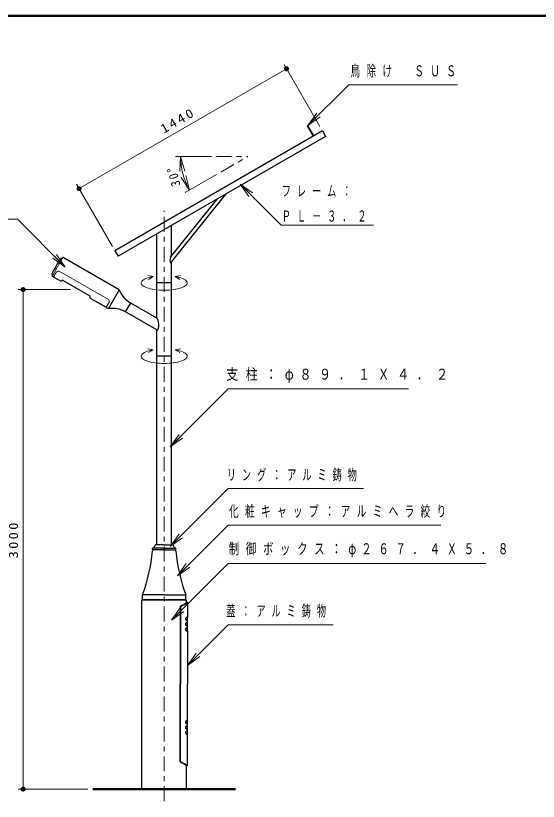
# Model space of a CAD drawing. Units: millimetres on the paper, scale 1:30. Extents: x 895 to 1260, y 264 to 554.
# Drawn here: x 1039.9 to 1144.6, y 396.7 to 554 of the extents above; entities that cross this region are included whole.
import ezdxf

# ---------------------------------------------------------------- set-up
doc = ezdxf.new("R2010")
doc.units = ezdxf.units.MM
doc.linetypes.add('USER1', pattern=[4.5, 2.5, -2])
doc.linetypes.add('USER2', pattern=[6, 3, -1, 1, -1])
doc.layers.add('1_30', color=7, linetype='Continuous', lineweight=25)
doc.layers.add('NAKAMURA図枠', color=7, linetype='Continuous', lineweight=13)
doc.styles.add('ＭＳ ゴシック', font='')
doc.styles.get('ＭＳ ゴシック').set_extended_font_data('MS Gothic')

# ---------------------------------------------------------------- blocks, each defined once
blk = doc.blocks.new('filled_dot')
at = {"color": 0, "linetype": 'Continuous', "lineweight": -2, "const_width": 1.25}
blk.add_lwpolyline([(-0.625, 0, 1), (0.625, 0, 1)], format="xyb", close=True, dxfattribs=at)
blk = doc.blocks.new('open_arrow')
at = {"color": 0, "linetype": 'Continuous', "lineweight": -2}
blk.add_lwpolyline([(7.5, 1.25), (0, 0), (7.5, -1.25)], dxfattribs=at)

msp = doc.modelspace()

# ---------------------------------------------------------------- linework, layer by layer
at = {"layer": '1_30', "lineweight": 13}
for p, q in [((1100.806, 531.789), (1093.617, 544.241)), ((1052.548, 519.375), (1094.117, 543.375)), ((1098.403, 532.018), (1100.171, 534.493)), ((1098.403, 532.018), (1100.524, 534.14)), ((1100.878, 533.786), (1098.403, 532.018)), ((1059.237, 507.789), (1052.048, 520.241)), ((1086.584, 517.829), (1084.817, 520.303)), ((1084.817, 520.303), (1087.292, 518.536)), ((1084.817, 520.303), (1086.938, 518.182)), ((1049.797, 503.686), (1047.323, 505.454)), ((1049.797, 503.686), (1047.676, 505.807)), ((1048.03, 506.161), (1049.797, 503.686)), ((1050.862, 499.161), (1040.343, 499.161)), ((1041.343, 399.16), (1041.343, 499.161)), ((1070.82, 467.66), (1072.588, 470.135)), ((1070.82, 467.66), (1072.941, 469.781)), ((1073.295, 469.427), (1070.82, 467.66)), ((1070.82, 447.707), (1072.588, 450.182)), ((1070.82, 447.707), (1072.941, 449.828)), ((1073.295, 449.475), (1070.82, 447.707)), ((1072.259, 441.837), (1074.027, 444.312)), ((1072.259, 441.837), (1074.381, 443.959)), ((1074.734, 443.605), (1072.259, 441.837)), ((1074.065, 436.993), (1065.151, 436.993)), ((1071.062, 432.959), (1072.83, 435.434)), ((1071.062, 432.959), (1073.184, 435.08)), ((1073.537, 434.727), (1071.062, 432.959)), ((1074.275, 423.901), (1076.042, 426.376)), ((1074.275, 423.901), (1076.396, 426.022)), ((1076.749, 425.668), (1074.275, 423.901)), ((1054.304, 399.16), (1040.343, 399.16))]:
    msp.add_line(p, q, dxfattribs=at)
at = {"layer": '1_30', "color": 2}
for p, q in [((1098.316, 531.968), (1098.403, 532.018)), ((1099.516, 529.89), (1098.316, 531.968)), ((1099.603, 529.94), (1098.403, 532.018)), ((1060.587, 499.107), (1049.358, 505.591)), ((1047.192, 501.838), (1047.437, 501.696)), ((1047.48, 501.671), (1048.938, 500.83)), ((1048.983, 500.842), (1049.004, 500.877)), ((1049.368, 500.975), (1054.68, 497.908)), ((1060.587, 499.107), (1058.421, 495.355)), ((1060.587, 499.107), (1058.421, 495.355)), ((1054.757, 497.509), (1054.777, 497.544)), ((1054.769, 497.463), (1057.959, 495.621)), ((1058.002, 495.596), (1058.421, 495.355)), ((1061.887, 494.691), (1062.895, 496.438)), ((1068.123, 493.419), (1062.895, 496.438)), ((1068.123, 491.091), (1061.887, 494.691))]:
    msp.add_line(p, q, dxfattribs=at)
at = {"layer": '1_30', "color": 1}
for p, q in [((1101.306, 530.923), (1059.737, 506.923)), ((1101.306, 530.923), (1101.939, 529.826)), ((1101.939, 529.826), (1060.37, 505.826)), ((1070.87, 504.483), (1082.023, 518.328)), ((1070.866, 505.631), (1080.287, 517.325)), ((1059.737, 506.923), (1060.37, 505.826))]:
    msp.add_line(p, q, dxfattribs=at)
at = {"layer": '1_30', "color": 2, "lineweight": 13}
for p, q in [((1079.106, 525.826), (1071.892, 525.826)), ((1080.079, 522.195), (1073.831, 518.588)), ((1049.229, 505.431), (1048.247, 503.731)), ((1047.265, 502.03), (1048.247, 503.731)), ((1047.459, 501.702), (1048.034, 502.698)), ((1047.474, 501.694), (1048.049, 502.69)), ((1048.573, 502.83), (1058.416, 497.147)), ((1048.581, 502.845), (1058.425, 497.161)), ((1057.982, 495.627), (1058.557, 496.623)), ((1057.996, 495.619), (1058.571, 496.615))]:
    msp.add_line(p, q, dxfattribs=at)
at = {"layer": '1_30', "color": 2, "linetype": 'USER2', "lineweight": 13}
for p in [(1080.106, 525.826), (1080.945, 522.695)]:
    msp.add_line(p, (1086.367, 525.826), dxfattribs=at)
at = {"layer": '1_30', "linetype": 'USER2', "lineweight": 13}
msp.add_line((1069.608, 396.711), (1069.608, 514.963), dxfattribs=at)
at = {"layer": '1_30'}
for p, q in [((1071.093, 505.913), (1071.093, 512.017)), ((1068.123, 500.493), (1068.123, 510.302)), ((1071.093, 500.493), (1071.093, 504.76)), ((1068.123, 493.419), (1068.123, 500.493)), ((1071.093, 500.493), (1068.123, 500.493)), ((1071.093, 448.06), (1071.093, 500.493)), ((1068.123, 448.06), (1068.123, 491.091)), ((1071.093, 485.826), (1068.123, 485.826)), ((1067.278, 447.13), (1067.29, 447.347)), ((1069.608, 447.06), (1067.345, 447.06)), ((1069.608, 447.393), (1067.351, 447.393)), ((1069.608, 447.06), (1067.52, 447.06)), ((1069.608, 448.06), (1067.885, 448.06)), ((1069.608, 448.06), (1071.33, 448.06)), ((1069.608, 447.393), (1071.865, 447.393)), ((1069.608, 447.06), (1071.696, 447.06)), ((1069.608, 447.06), (1071.871, 447.06)), ((1069.608, 447.06), (1071.696, 447.06)), ((1071.938, 447.13), (1071.926, 447.347)), ((1065.275, 437.06), (1065.275, 438.06)), ((1069.608, 438.06), (1065.275, 438.06)), ((1069.608, 438.06), (1073.941, 438.06)), ((1073.941, 437.06), (1073.941, 438.06)), ((1065.218, 437.06), (1065.151, 436.993)), ((1065.151, 399.16), (1065.151, 436.993)), ((1073.998, 437.06), (1065.218, 437.06)), ((1069.608, 437.06), (1065.275, 437.06)), ((1069.508, 437.06), (1069.708, 437.06)), ((1069.608, 437.06), (1073.941, 437.06)), ((1074.065, 436.993), (1073.998, 437.06)), ((1074.065, 436.463), (1074.065, 436.993)), ((1074.065, 399.16), (1074.065, 403.856))]:
    msp.add_line(p, q, dxfattribs=at)
at = {"layer": '1_30', "color": 190, "linetype": 'USER1', "lineweight": 13}
for p, q in [((1067.415, 501.765), (1066.351, 501.99)), ((1067.415, 501.765), (1066.485, 501.201)), ((1071.8, 501.765), (1072.865, 501.99)), ((1071.8, 501.765), (1072.731, 501.201)), ((1067.415, 487.098), (1066.351, 487.323)), ((1067.415, 487.098), (1066.485, 486.535)), ((1071.8, 487.098), (1072.865, 487.323)), ((1071.8, 487.098), (1072.731, 486.535))]:
    msp.add_line(p, q, dxfattribs=at)
at = {"layer": '1_30', "color": 131}
for p, q in [((1074.275, 436.493), (1074.108, 436.493)), ((1074.275, 436.493), (1074.275, 433.493)), ((1074.275, 436.493), (1074.275, 433.493)), ((1072.787, 435.651), (1072.787, 420.16)), ((1072.905, 435.654), (1072.905, 420.16)), ((1073.967, 433.033), (1073.967, 433.393)), ((1074.225, 432.982), (1073.981, 432.982)), ((1074.225, 433.484), (1074.026, 433.484)), ((1074.067, 433.493), (1074.275, 433.493)), ((1074.067, 432.933), (1074.275, 432.933)), ((1074.275, 433.493), (1074.225, 433.484)), ((1074.225, 433.484), (1074.225, 432.983)), ((1074.275, 432.933), (1074.225, 432.983)), ((1074.275, 432.44), (1074.275, 432.933)), ((1073.967, 431.98), (1073.967, 432.34)), ((1073.967, 430.926), (1073.967, 431.286)), ((1074.225, 431.928), (1073.981, 431.928)), ((1074.225, 431.376), (1074.023, 431.376)), ((1074.225, 432.43), (1074.024, 432.43)), ((1074.067, 432.44), (1074.275, 432.44)), ((1074.067, 431.88), (1074.275, 431.88)), ((1074.067, 431.386), (1074.275, 431.386)), ((1074.275, 432.44), (1074.225, 432.43)), ((1074.225, 432.43), (1074.225, 431.928)), ((1074.275, 431.88), (1074.225, 431.93)), ((1074.275, 431.386), (1074.225, 431.376)), ((1074.225, 431.376), (1074.225, 430.874)), ((1074.275, 431.386), (1074.275, 431.88)), ((1074.225, 430.874), (1073.981, 430.874)), ((1074.067, 430.826), (1074.275, 430.826)), ((1074.275, 430.826), (1074.225, 430.876)), ((1074.275, 430.826), (1074.275, 420.16)), ((1072.787, 404.669), (1072.787, 420.16)), ((1072.905, 404.665), (1072.905, 420.16)), ((1074.275, 412.827), (1074.275, 420.16)), ((1073.967, 412.367), (1073.967, 412.727)), ((1074.225, 412.316), (1073.981, 412.316)), ((1074.225, 412.818), (1074.026, 412.818)), ((1074.067, 412.827), (1074.275, 412.827)), ((1074.067, 412.267), (1074.275, 412.267)), ((1074.275, 412.827), (1074.225, 412.818)), ((1074.225, 412.818), (1074.225, 412.317)), ((1074.275, 412.267), (1074.225, 412.317)), ((1074.275, 411.773), (1074.275, 412.267)), ((1073.967, 411.313), (1073.967, 411.673)), ((1073.967, 410.26), (1073.967, 410.62)), ((1074.225, 411.262), (1073.981, 411.262)), ((1074.225, 410.71), (1074.023, 410.71)), ((1074.225, 411.764), (1074.024, 411.764)), ((1074.067, 411.773), (1074.275, 411.773)), ((1074.067, 411.213), (1074.275, 411.213)), ((1074.067, 410.72), (1074.275, 410.72)), ((1074.275, 411.773), (1074.225, 411.764)), ((1074.225, 411.764), (1074.225, 411.262)), ((1074.275, 411.213), (1074.225, 411.263)), ((1074.275, 410.72), (1074.225, 410.71)), ((1074.225, 410.71), (1074.225, 410.208)), ((1074.275, 410.72), (1074.275, 411.213)), ((1074.225, 410.208), (1073.981, 410.208)), ((1074.067, 410.16), (1074.275, 410.16)), ((1074.275, 410.16), (1074.225, 410.21)), ((1074.275, 403.827), (1074.275, 410.16)), ((1074.275, 403.827), (1074.275, 410.16)), ((1074.275, 403.827), (1074.108, 403.827))]:
    msp.add_line(p, q, dxfattribs=at)
at = {"layer": '1_30', "lineweight": 50}
msp.add_line((1083.912, 399.16), (1055.304, 399.16), dxfattribs=at)
at = {"layer": '1_30', "lineweight": 13}
for points in [[(1098.403, 532.018), (1106.576, 540.191), (1128.372, 540.191)], [(1084.817, 520.303), (1093.043, 512.077), (1111.573, 512.077)], [(1049.797, 503.686), (1040.209, 513.275), (1002.98, 513.275)], [(1070.82, 467.66), (1082.435, 479.275), (1118.561, 479.275)], [(1070.82, 447.707), (1082.435, 459.322), (1109.561, 459.322)], [(1072.259, 441.837), (1082.435, 452.013), (1125.034, 452.013)], [(1071.062, 432.959), (1082.435, 444.332), (1134.034, 444.332)], [(1074.275, 423.901), (1082.435, 432.061), (1103.435, 432.061)]]:
    msp.add_lwpolyline(points, dxfattribs=at)
at = {"layer": '1_30', "color": 190, "linetype": 'USER1', "lineweight": 13}
for points in [[(1071.8, 501.765), (1072.217, 501.685), (1072.603, 501.592), (1072.957, 501.486), (1073.273, 501.37), (1073.548, 501.244), (1073.778, 501.109), (1073.963, 500.967), (1074.098, 500.82), (1074.183, 500.67), (1074.217, 500.517), (1074.199, 500.364), (1074.13, 500.213), (1074.011, 500.065), (1073.842, 499.921), (1073.626, 499.784), (1073.364, 499.655), (1073.061, 499.535), (1072.719, 499.426), (1072.342, 499.329), (1071.935, 499.245), (1071.502, 499.175), (1071.047, 499.12), (1070.576, 499.08), (1070.095, 499.055), (1069.608, 499.047), (1069.121, 499.055), (1068.639, 499.08), (1068.169, 499.12), (1067.714, 499.175), (1067.281, 499.245), (1066.873, 499.329), (1066.497, 499.426), (1066.155, 499.535), (1065.851, 499.655), (1065.59, 499.784), (1065.374, 499.921), (1065.205, 500.065), (1065.085, 500.213), (1065.016, 500.364), (1064.999, 500.517), (1065.033, 500.67), (1065.118, 500.82), (1065.253, 500.967), (1065.437, 501.109), (1065.668, 501.244), (1065.943, 501.37), (1066.259, 501.486), (1066.612, 501.592), (1066.999, 501.685), (1067.415, 501.765)], [(1071.8, 487.098), (1072.217, 487.018), (1072.603, 486.925), (1072.957, 486.82), (1073.273, 486.703), (1073.548, 486.577), (1073.778, 486.442), (1073.963, 486.301), (1074.098, 486.154), (1074.183, 486.003), (1074.217, 485.851), (1074.199, 485.698), (1074.13, 485.546), (1074.011, 485.398), (1073.842, 485.255), (1073.626, 485.118), (1073.364, 484.988), (1073.061, 484.869), (1072.719, 484.76), (1072.342, 484.663), (1071.935, 484.578), (1071.502, 484.508), (1071.047, 484.453), (1070.576, 484.413), (1070.095, 484.389), (1069.608, 484.381), (1069.121, 484.389), (1068.639, 484.413), (1068.169, 484.453), (1067.714, 484.508), (1067.281, 484.578), (1066.873, 484.663), (1066.497, 484.76), (1066.155, 484.869), (1065.851, 484.988), (1065.59, 485.118), (1065.374, 485.255), (1065.205, 485.398), (1065.085, 485.546), (1065.016, 485.698), (1064.999, 485.851), (1065.033, 486.003), (1065.118, 486.154), (1065.253, 486.301), (1065.437, 486.442), (1065.668, 486.577), (1065.943, 486.703), (1066.259, 486.82), (1066.612, 486.925), (1066.999, 487.018), (1067.415, 487.098)]]:
    msp.add_lwpolyline(points, dxfattribs=at)
at = {"layer": '1_30', "color": 2}
msp.add_lwpolyline([(1068.123, 491.091), (1068.174, 491.071), (1068.225, 491.071), (1068.274, 491.092), (1068.32, 491.133), (1068.363, 491.193), (1068.402, 491.271), (1068.436, 491.365), (1068.465, 491.475), (1068.488, 491.599), (1068.504, 491.734), (1068.514, 491.877), (1068.518, 492.027), (1068.514, 492.181), (1068.504, 492.336), (1068.488, 492.49), (1068.465, 492.64), (1068.436, 492.783), (1068.402, 492.917), (1068.363, 493.04), (1068.32, 493.149), (1068.274, 493.244), (1068.225, 493.321), (1068.174, 493.38), (1068.123, 493.419)], dxfattribs=at)
at = {"layer": '1_30', "color": 2, "lineweight": 13}
for centre, radius, start, end in [((1086.367, 525.826), 13.475, 180, 209.99999), ((1048.381, 502.498), 0.4, 60, 150), ((1048.381, 502.498), 0.383, 60, 150), ((1047.445, 501.711), 0.0167, 240, 330), ((1058.225, 496.815), 0.383, 330, 60), ((1058.225, 496.815), 0.4, 330, 60), ((1058.011, 495.611), 0.0167, 150, 240)]:
    msp.add_arc(centre, radius, start, end, dxfattribs=at)
at = {"layer": '1_30', "color": 2}
for centre, radius, start, end in [((1065.278, 493.898), 20, 144.80548, 150), ((1048.961, 505.406), 0.0333, 78.16241, 144.80548), ((1049.036, 505.764), 0.333, 258.16241, 326.43616), ((1049.342, 505.562), 0.0333, 60, 146.43616), ((1065.278, 493.898), 20, 150, 155.19452), ((1047.153, 502.275), 0.0333, 155.19452, 221.83759), ((1046.88, 502.03), 0.333, 333.56384, 41.83759), ((1047.208, 501.867), 0.0333, 153.56384, 240), ((1047.488, 501.686), 0.0167, 150, 240), ((1048.954, 500.859), 0.0333, 240, 330), ((1049.235, 500.744), 0.267, 60, 150), ((1065.583, 501.093), 5.375, 201.67532, 240), ((1054.546, 497.677), 0.267, 330, 60), ((1054.786, 497.492), 0.0333, 150, 240), ((1057.967, 495.636), 0.0167, 240, 330), ((1059.199, 490.036), 5.375, 60, 98.32468)]:
    msp.add_arc(centre, radius, start, end, dxfattribs=at)
at = {"layer": '1_30', "color": 1}
msp.add_arc((1072.292, 505.062), 1.535, 158.24463, 202.15364, dxfattribs=at)
at = {"layer": '1_30'}
for centre, radius, start, end in [((1034.048, 449.721), 33.333, 339.5221, 355.0004), ((1067.52, 446.793), 0.267, 90, 175.0004), ((1067.345, 447.126), 0.0667, 177, 270), ((1067.356, 447.343), 0.0667, 109.2632, 177), ((1067.092, 448.099), 0.733, 289.2632, 352.41487), ((1067.885, 447.993), 0.0667, 90, 172.41487), ((1071.33, 447.993), 0.0667, 7.58513, 90), ((1072.123, 448.099), 0.733, 187.58513, 250.7368), ((1071.696, 446.793), 0.267, 4.9996, 90), ((1071.871, 447.126), 0.0667, 270, 3), ((1071.86, 447.343), 0.0667, 3, 70.7368), ((1105.168, 449.721), 33.333, 184.9996, 200.4779)]:
    msp.add_arc(centre, radius, start, end, dxfattribs=at)
at = {"layer": '1_30', "color": 131}
for centre, radius, start, end in [((1072.954, 435.651), 0.167, 114.00235, 180), ((1069.887, 442.538), 7.372, 294.00235, 304.92365), ((1073.072, 435.654), 0.167, 115.59927, 180), ((1066.525, 449.319), 14.985, 295.59927, 301.14067), ((1074.067, 433.393), 0.1, 90, 180), ((1074.067, 433.033), 0.1, 180, 270), ((1074.067, 432.34), 0.1, 90, 180), ((1074.067, 431.98), 0.1, 180, 270), ((1074.067, 431.286), 0.1, 90, 180), ((1074.067, 430.926), 0.1, 180, 270), ((1074.067, 412.727), 0.1, 90, 180), ((1074.067, 412.367), 0.1, 180, 270), ((1074.067, 411.673), 0.1, 90, 180), ((1074.067, 411.313), 0.1, 180, 270), ((1074.067, 410.62), 0.1, 90, 180), ((1074.067, 410.26), 0.1, 180, 270), ((1072.954, 404.669), 0.167, 180, 245.99765), ((1069.887, 397.782), 7.372, 55.07635, 65.99765), ((1073.072, 404.665), 0.167, 180, 244.40073), ((1066.525, 391.001), 14.985, 58.85933, 64.40073)]:
    msp.add_arc(centre, radius, start, end, dxfattribs=at)
at = {"layer": 'NAKAMURA図枠', "lineweight": 50}
msp.add_line((1260, 554), (895, 554), dxfattribs=at)

# ---------------------------------------------------------------- block references
at = {"layer": '1_30', "lineweight": 13, "xscale": 0.4, "yscale": 0.4}
for p, rotation in [((1094.117, 543.375), 210), ((1052.548, 519.375), 30), ((1041.343, 499.161), 270), ((1041.343, 399.16), 90)]:
    msp.add_blockref('filled_dot', p, dxfattribs=dict(at, rotation=rotation))
at = {"layer": '1_30', "color": 2, "lineweight": 13, "xscale": 0.4, "yscale": 0.4}
for p, rotation in [((1072.892, 525.826), 276.4), ((1074.697, 519.088), 113.6)]:
    msp.add_blockref('open_arrow', p, dxfattribs=dict(at, rotation=rotation))

# ---------------------------------------------------------------- texts
at = {"layer": '1_30', "char_height": 2.199, "attachment_point": 4, "style": 'ＭＳ ゴシック'}
for s, insert in [('\\T1.64;\\W0.65;鳥除け\u3000ＳＵＳ', (1106.923, 542.841)), ('\\T1.64;\\W0.6;フレーム：', (1093.157, 518.877)), ('\\T1.64;\\W0.6;ＰＬ－３．２', (1093.157, 513.877)), ('\\T1.63;\\W0.8;支柱：φ８９．１Ｘ４．２', (1082.028, 481.925)), ('\\T1.64;\\W0.6;リング：アルミ鋳物', (1082.144, 461.972)), ('\\T1.64;\\W0.65;化粧キャップ：アルミヘラ絞り', (1082.594, 454.663)), ('\\T1.63;\\W0.7;制御ボックス：φ２６７．４Ｘ５．８', (1082.54, 446.982)), ('\\T1.64;\\W0.6;蓋：アルミ鋳物', (1082.018, 434.711))]:
    msp.add_mtext(s, dxfattribs=dict(at, insert=insert))
at = {"layer": '1_30', "char_height": 1.833, "attachment_point": 8, "style": 'ＭＳ ゴシック'}
for s, insert, rotation in [('\\T1.33;\\W1.15;1440', (1072.833, 532.241), 30), ('\\T1.33;\\W1.15;3000', (1040.343, 449.16), 90)]:
    msp.add_mtext(s, dxfattribs=dict(at, insert=insert, rotation=rotation))
at = {"layer": '1_30', "color": 2, "insert": (1072.385, 522.079), "char_height": 1.833, "attachment_point": 8, "rotation": 105, "style": 'ＭＳ ゴシック'}
msp.add_mtext('\\T1.33;\\W0.9;30°', dxfattribs=at)

doc.saveas('drawing.dxf')
